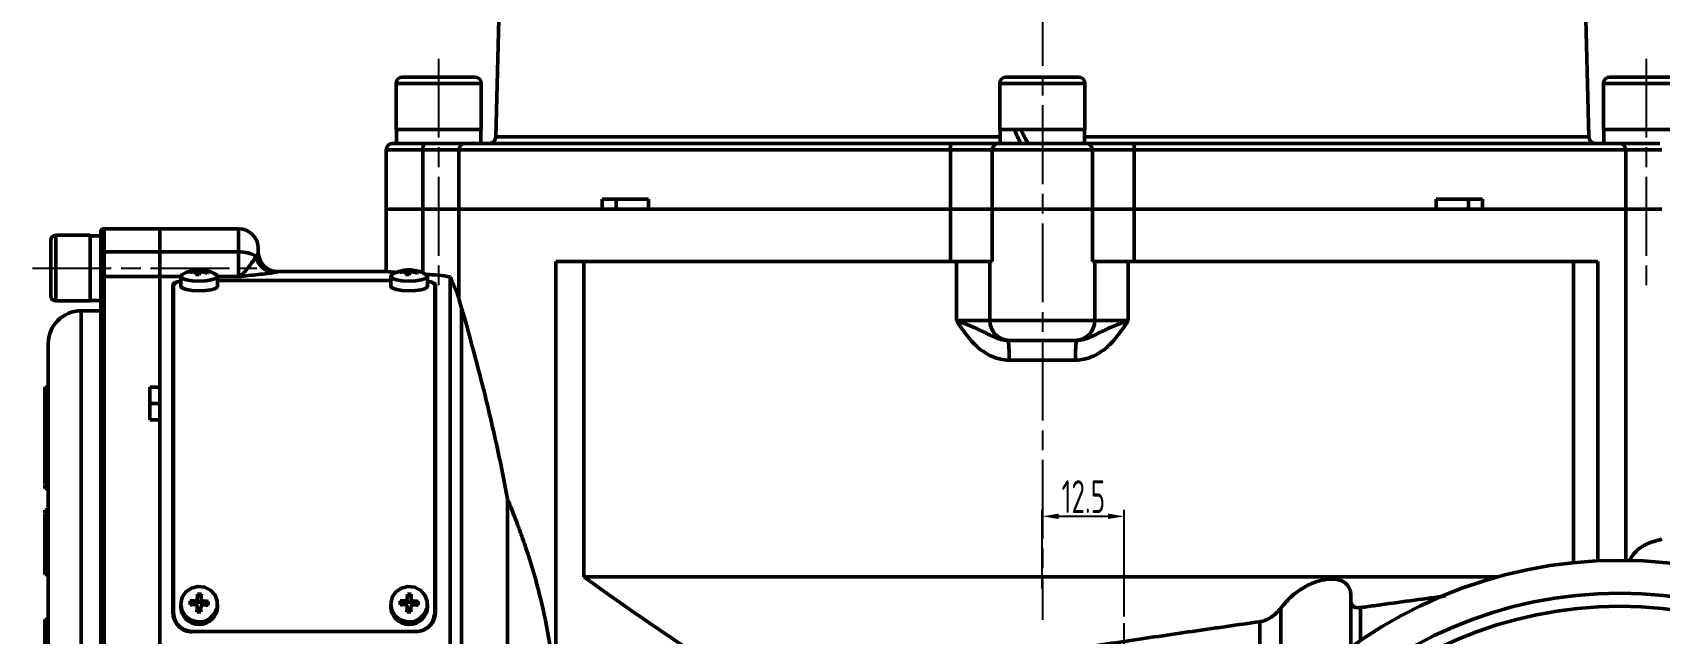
# Model space of a CAD drawing. Header units: millimetres. Extents: x 5395 to 6471, y 1829 to 2617.
# Drawn here: x 5546.9 to 5794.9, y 2385.7 to 2477.2 of the extents above; entities that cross this region are included whole.
import ezdxf

# ---------------------------------------------------------------- set-up
doc = ezdxf.new("R2010")
doc.units = ezdxf.units.MM
doc.linetypes.add('AM_ISO08W050', pattern=[18, 12, -1.5, 3, -1.5])
for name, color, linetype, lineweight in [('AM_5', 3, 'Continuous', 25), ('AM_7', 4, 'AM_ISO08W050', 25), ('AM_BOR', 7, 'Continuous', 50)]:
    doc.layers.add(name, color=color, linetype=linetype, lineweight=lineweight)
doc.styles.add('工程字', font='gbenor.shx', dxfattribs={"width": 0.707, "bigfont": 'hztxt.shx'})
doc.dimstyles.new('AM_GB$0', dxfattribs={"dimtxt": 3.5, "dimasz": 2.5, "dimexe": 1, "dimexo": 1, "dimgap": 0.5, "dimtad": 1, "dimdsep": 46, "dimtxsty": '工程字', "dimcen": 0, "dimclrd": 256, "dimclre": 256, "dimclrt": 2, "dimadec": 0, "dimazin": 2, "dimtp": 0.1, "dimtm": 0.1, "dimtfac": 0.71, "dimtmove": 0, "dimatfit": 3, "dimfxl": 0, "dimlwd": -1, "dimlwe": -1, "dimarcsym": 0})

# ---------------------------------------------------------------- blocks, each defined once
blk = doc.blocks.new('*D9')
at = {"layer": 'AM_5', "transparency": 16777216}
for p, q in [((5700.81, 2392.5), (5700.81, 2404.5)), ((5710.8, 2403.5), (5703.31, 2403.5)), ((5713.3, 2388.25), (5713.3, 2404.5))]:
    blk.add_line(p, q, dxfattribs=at)
for points in [[(5703.31, 2403.92), (5703.31, 2403.09), (5700.81, 2403.5)], [(5710.8, 2403.92), (5710.8, 2403.09), (5713.3, 2403.5)]]:
    blk.add_solid(points, dxfattribs=at)
at = {"layer": 'Defpoints', "color": 0}
for p in [(5700.81, 2403.5), (5700.81, 2391.5), (5713.3, 2387.25)]:
    blk.add_point(p, dxfattribs=at)
at = {"layer": 'AM_5', "color": 2, "transparency": 16777216, "insert": (5707.06, 2406.5), "char_height": 5, "attachment_point": 5, "style": '工程字'}
blk.add_mtext('12.5', dxfattribs=at)

msp = doc.modelspace()

# ---------------------------------------------------------------- linework, layer by layer
at = {"layer": 'AM_7'}
for p, q in [((5700.81238, 2556.09183), (5700.81238, 2387.73398)), ((5608.81237, 2473.19182), (5608.81237, 2438.16899)), ((5792.81238, 2473.19182), (5792.81238, 2438.40579)), ((5546.91838, 2441.29782), (5581.10637, 2441.29782)), ((5713.31259, 2251.50382), (5713.30202, 2387.24992))]:
    msp.add_line(p, q, dxfattribs=at)
at = {"layer": 'AM_BOR'}
for p, q in [((5619.72703, 2545.65637), (5617.51734, 2461.27165)), ((5784.10741, 2461.27165), (5781.89772, 2545.65637)), ((5603.31238, 2470.39782), (5608.81237, 2470.39782)), ((5608.81237, 2470.39782), (5614.31238, 2470.39782)), ((5695.31238, 2470.39782), (5706.31238, 2470.39782)), ((5787.31238, 2470.39782), (5798.31238, 2470.39782)), ((5602.31238, 2469.39783), (5602.31238, 2462.39782)), ((5608.81237, 2469.39783), (5602.31238, 2469.39783)), ((5615.31238, 2469.39783), (5608.81237, 2469.39783)), ((5615.31238, 2462.39782), (5615.31238, 2469.39783)), ((5694.31238, 2469.39783), (5694.31238, 2462.39782)), ((5707.31238, 2469.39783), (5694.31238, 2469.39783)), ((5707.31238, 2462.39782), (5707.31238, 2469.39783)), ((5786.31238, 2469.39783), (5786.31238, 2462.39782)), ((5799.31238, 2469.39783), (5786.31238, 2469.39783)), ((5608.81237, 2462.39782), (5602.31238, 2462.39782)), ((5602.37238, 2462.39782), (5602.37238, 2460.29782)), ((5615.31238, 2462.39782), (5608.81237, 2462.39782)), ((5615.25238, 2460.29782), (5615.25238, 2462.39782)), ((5707.31238, 2462.39782), (5694.31238, 2462.39782)), ((5694.37238, 2462.39782), (5694.37238, 2460.29782)), ((5707.25238, 2460.29782), (5707.25238, 2462.39782)), ((5799.31238, 2462.39782), (5786.31238, 2462.39782)), ((5786.37238, 2462.39782), (5786.37238, 2460.29782)), ((5601.81237, 2460.29782), (5606.71048, 2460.29782)), ((5606.71048, 2460.29782), (5612.89823, 2460.29782)), ((5612.89823, 2460.29782), (5686.9523, 2460.29782)), ((5617.51734, 2461.27165), (5694.37238, 2461.27165)), ((5686.9523, 2460.29782), (5694.1354, 2460.29782)), ((5694.1354, 2460.29782), (5707.48935, 2460.29782)), ((5707.25238, 2461.27165), (5784.10741, 2461.27165)), ((5707.48935, 2460.29782), (5714.67246, 2460.29782)), ((5714.67246, 2460.29782), (5788.72653, 2460.29782)), ((5788.72653, 2460.29782), (5794.91428, 2460.29782)), ((5600.81238, 2459.29782), (5600.81238, 2450.29782)), ((5606.4102, 2459.29782), (5600.81238, 2459.29782)), ((5611.91042, 2459.29782), (5606.4102, 2459.29782)), ((5606.4102, 2459.29782), (5606.4102, 2450.29782)), ((5686.79657, 2459.29782), (5611.91042, 2459.29782)), ((5611.91042, 2459.29782), (5611.91042, 2450.29782)), ((5693.18155, 2459.29782), (5686.79657, 2459.29782)), ((5686.79657, 2459.29782), (5686.79657, 2450.29782)), ((5708.44321, 2459.29782), (5693.18155, 2459.29782)), ((5693.18155, 2459.29782), (5693.18155, 2450.29782)), ((5708.44321, 2459.29782), (5708.44321, 2450.29782)), ((5714.82819, 2459.29782), (5708.44321, 2459.29782)), ((5714.82819, 2459.29782), (5714.82819, 2450.29782)), ((5789.71433, 2459.29782), (5714.82819, 2459.29782)), ((5789.71433, 2459.29782), (5789.71433, 2450.29782)), ((5795.21455, 2459.29782), (5789.71433, 2459.29782)), ((5600.81238, 2450.29782), (5600.81238, 2440.76868)), ((5606.4102, 2450.29782), (5600.81238, 2450.29782)), ((5606.4102, 2450.29782), (5611.91042, 2450.29782)), ((5606.4102, 2440.56478), (5606.4102, 2450.29782)), ((5611.91042, 2450.29782), (5633.73552, 2450.29782)), ((5611.91042, 2450.29782), (5611.91042, 2436.59176)), ((5611.91042, 2450.29782), (5686.79657, 2450.29782)), ((5633.73552, 2451.79783), (5633.73552, 2450.29782)), ((5640.80658, 2451.79783), (5633.73552, 2451.79783)), ((5635.86023, 2451.79783), (5635.86023, 2450.29782)), ((5640.80658, 2451.79783), (5640.80658, 2450.29782)), ((5640.80658, 2450.29782), (5686.79657, 2450.29782)), ((5693.18155, 2450.29782), (5686.79657, 2450.29782)), ((5686.79657, 2442.29782), (5686.79657, 2450.29782)), ((5708.44321, 2450.29782), (5693.18155, 2450.29782)), ((5693.18155, 2450.29782), (5693.18155, 2442.29782)), ((5714.82819, 2450.29782), (5708.44321, 2450.29782)), ((5708.44321, 2442.29782), (5708.44321, 2450.29782)), ((5714.82819, 2450.29782), (5760.81817, 2450.29782)), ((5714.82819, 2450.29782), (5714.82819, 2442.29782)), ((5714.82819, 2450.29782), (5789.71433, 2450.29782)), ((5760.81817, 2451.79783), (5760.81817, 2450.29782)), ((5767.88924, 2451.79783), (5760.81817, 2451.79783)), ((5765.76452, 2451.79783), (5765.76452, 2450.29782)), ((5767.88924, 2451.79783), (5767.88924, 2450.29782)), ((5767.88924, 2450.29782), (5789.71433, 2450.29782)), ((5795.21455, 2450.29782), (5789.71433, 2450.29782)), ((5789.71433, 2396.79201), (5789.71433, 2450.29782)), ((5566.31238, 2447.29783), (5557.81238, 2447.29783)), ((5557.81238, 2447.29783), (5557.81238, 2443.75956)), ((5578.31237, 2447.29783), (5566.31238, 2447.29783)), ((5566.31238, 2443.75956), (5566.31238, 2447.29783)), ((5578.31237, 2443.75956), (5578.31237, 2447.29783)), ((5549.71238, 2437.04783), (5549.71238, 2445.54782)), ((5555.71238, 2446.29783), (5550.46237, 2446.29783)), ((5550.46237, 2446.29783), (5550.46237, 2436.29782)), ((5555.71238, 2446.29783), (5555.71238, 2436.29782)), ((5557.31237, 2443.55442), (5557.31237, 2446.79782)), ((5557.31237, 2439.50777), (5557.31237, 2443.55442)), ((5557.81238, 2443.75956), (5557.81238, 2440.00197)), ((5557.81238, 2443.75956), (5566.31238, 2443.75956)), ((5566.31238, 2440.00197), (5566.31238, 2443.75956)), ((5566.31238, 2443.75956), (5578.31237, 2443.75956)), ((5578.31237, 2440.00197), (5578.31237, 2443.75956)), ((5581.31238, 2444.29782), (5581.31238, 2443.76204)), ((5626.65713, 2442.29782), (5626.65713, 2372.29783)), ((5626.65713, 2442.29782), (5686.79657, 2442.29782)), ((5630.94643, 2394.29782), (5630.94643, 2442.29782)), ((5693.18155, 2442.29782), (5686.79657, 2442.29782)), ((5687.73111, 2433.29783), (5687.73111, 2442.29782)), ((5692.81238, 2442.29782), (5692.81238, 2433.29783)), ((5714.82819, 2442.29782), (5708.44321, 2442.29782)), ((5708.81238, 2433.29783), (5708.81238, 2442.29782)), ((5713.89365, 2442.29782), (5713.89365, 2433.29783)), ((5714.82819, 2442.29782), (5785.48675, 2442.29782)), ((5781.7568, 2442.29782), (5781.7568, 2396.44133)), ((5785.48675, 2442.29782), (5785.48675, 2396.71878)), ((5557.81238, 2440.00197), (5557.81238, 2382.70931)), ((5557.81238, 2440.00197), (5566.31238, 2440.00197)), ((5566.31238, 2423.14625), (5566.31238, 2440.00197)), ((5566.31238, 2440.00197), (5566.31238, 2382.70931)), ((5569.51237, 2440.00197), (5566.31238, 2440.00197)), ((5569.51237, 2440.0321), (5569.51237, 2438.54048)), ((5571.08467, 2440.70116), (5571.02222, 2440.81144)), ((5571.78741, 2440.77015), (5571.78741, 2440.92399)), ((5571.89475, 2440.33198), (5571.89475, 2440.68401)), ((5571.90124, 2440.33177), (5571.90124, 2440.70578)), ((5572.14298, 2440.98292), (5572.14298, 2440.31888)), ((5572.22824, 2440.31222), (5572.30476, 2441.02399)), ((5572.72351, 2440.9415), (5572.72351, 2440.72156)), ((5572.96145, 2440.86079), (5572.96145, 2440.68819)), ((5575.11238, 2438.54048), (5575.11238, 2440.0321)), ((5578.31237, 2440.00197), (5575.11238, 2440.00197)), ((5601.07367, 2440.7678), (5584.30709, 2440.7678)), ((5584.30902, 2440.76716), (5584.30709, 2440.7678)), ((5601.05934, 2440.76868), (5584.30902, 2440.76868)), ((5601.51238, 2440.0321), (5601.51238, 2438.54048)), ((5603.08467, 2440.70116), (5603.02222, 2440.81144)), ((5603.78741, 2440.77015), (5603.78741, 2440.92399)), ((5603.89475, 2440.33198), (5603.89475, 2440.68401)), ((5603.90124, 2440.33177), (5603.90124, 2440.70578)), ((5603.94741, 2440.5089), (5604.399, 2440.47408)), ((5604.14298, 2440.98292), (5604.14298, 2440.31888)), ((5604.22824, 2440.31222), (5604.30477, 2441.02399)), ((5604.72352, 2440.9415), (5604.72352, 2440.72156)), ((5604.96146, 2440.86079), (5604.96146, 2440.68819)), ((5607.11237, 2438.54048), (5607.11237, 2440.0321)), ((5610.56237, 2374.32575), (5610.56237, 2439.96097)), ((5557.31237, 2382.63332), (5557.31237, 2439.50777)), ((5568.31238, 2388.88119), (5568.31238, 2438.76016)), ((5568.41238, 2388.76311), (5568.41238, 2438.7895)), ((5575.11238, 2439.42267), (5601.51238, 2439.42267)), ((5608.21238, 2438.7895), (5608.21238, 2388.76311)), ((5608.31238, 2388.88119), (5608.31238, 2438.76016)), ((5550.46237, 2436.29782), (5555.71238, 2436.29782)), ((5555.71238, 2436.35783), (5557.31237, 2436.35783)), ((5612.31237, 2372.29783), (5612.31237, 2435.20449)), ((5557.31237, 2434.79783), (5554.31238, 2434.79783)), ((5554.31238, 2434.79783), (5554.31238, 2377.29782)), ((5687.73111, 2433.29783), (5692.81238, 2433.29783)), ((5692.81238, 2433.29783), (5708.81238, 2433.29783)), ((5708.81238, 2433.29783), (5713.89365, 2433.29783)), ((5695.81643, 2430.29782), (5695.57786, 2430.29782)), ((5705.81238, 2430.29782), (5695.81238, 2430.29782)), ((5706.0469, 2430.29782), (5705.80832, 2430.29782)), ((5549.31237, 2314.79782), (5549.31237, 2429.79783)), ((5705.87144, 2427.29782), (5695.75332, 2427.29782)), ((5548.81238, 2423.1583), (5549.31237, 2423.1583)), ((5548.81238, 2423.1583), (5548.81238, 2422.97127)), ((5548.81238, 2422.93419), (5549.31237, 2422.93419)), ((5548.81238, 2422.93419), (5548.81238, 2422.79826)), ((5548.81238, 2422.79826), (5549.31237, 2422.79826)), ((5564.81238, 2423.14625), (5566.31238, 2423.14625)), ((5564.81238, 2423.14625), (5564.81238, 2418.1965)), ((5548.81238, 2421.48985), (5549.31237, 2421.48985)), ((5548.81238, 2421.48985), (5548.81238, 2420.99226)), ((5548.81238, 2420.99226), (5549.31237, 2420.99226)), ((5564.81238, 2420.66796), (5566.31238, 2420.66796)), ((5548.81238, 2419.05624), (5549.31237, 2419.05624)), ((5564.81238, 2418.1965), (5566.31238, 2418.1965)), ((5566.31238, 2382.70931), (5566.31238, 2418.1965)), ((5548.74988, 2415.0124), (5548.81238, 2415.0124)), ((5548.81238, 2417.01502), (5549.31237, 2417.01502)), ((5548.81238, 2416.98229), (5548.81238, 2416.85699)), ((5548.81238, 2416.83096), (5549.31237, 2416.83096)), ((5548.81238, 2416.00359), (5549.31237, 2416.00359)), ((5548.81238, 2416.00359), (5548.81238, 2414.12312)), ((5548.81238, 2414.12312), (5549.31237, 2414.12312)), ((5548.81238, 2413.40213), (5549.31237, 2413.40213)), ((5548.81238, 2413.40213), (5548.81238, 2412.87026)), ((5548.81238, 2412.87026), (5549.31237, 2412.87026)), ((5548.81238, 2412.87026), (5548.81238, 2411.78169)), ((5548.81238, 2411.78169), (5549.31237, 2411.78169)), ((5548.81238, 2411.78169), (5548.81238, 2411.45075)), ((5548.81238, 2411.45075), (5549.31237, 2411.45075)), ((5548.81238, 2410.72976), (5549.31237, 2410.72976)), ((5548.81238, 2410.72976), (5548.81238, 2410.19789)), ((5548.81238, 2410.19789), (5549.31237, 2410.19789)), ((5548.81238, 2410.19789), (5548.81238, 2409.89413)), ((5548.81238, 2409.89413), (5549.31237, 2409.89413)), ((5548.81238, 2408.38715), (5549.31237, 2408.38715)), ((5548.81238, 2407.73611), (5549.31237, 2407.73611)), ((5619.31238, 2321.29782), (5619.31238, 2406.1098)), ((5548.81238, 2404.42947), (5549.31237, 2404.42947)), ((5548.81238, 2404.42947), (5548.81238, 2404.10326)), ((5548.81238, 2404.10326), (5549.31237, 2404.10326)), ((5548.81238, 2404.10326), (5548.81238, 2404.00893)), ((5548.81238, 2403.94684), (5549.31237, 2403.94684)), ((5548.81238, 2403.12185), (5549.31237, 2403.12185)), ((5548.81238, 2402.876), (5548.81238, 2402.82308)), ((5548.81238, 2402.81099), (5549.31237, 2402.81099)), ((5548.81238, 2401.94463), (5549.31237, 2401.94463)), ((5548.81238, 2401.93254), (5548.81238, 2401.21493)), ((5548.81238, 2401.15391), (5549.31237, 2401.15391)), ((5548.81238, 2400.34191), (5549.31237, 2400.34191)), ((5548.81238, 2400.29852), (5548.81238, 2399.50983)), ((5548.81238, 2399.50983), (5549.31237, 2399.50983)), ((5548.81238, 2398.66119), (5549.31237, 2398.66119)), ((5548.81238, 2398.66119), (5548.81238, 2398.33497)), ((5548.81238, 2398.33497), (5549.31237, 2398.33497)), ((5548.81238, 2398.33025), (5549.31237, 2398.33025)), ((5548.81238, 2398.33025), (5548.81238, 2398.00403)), ((5548.81238, 2398.00403), (5549.31237, 2398.00403)), ((5548.81238, 2397.01002), (5549.31237, 2397.01002)), ((5548.81238, 2397.01002), (5548.81238, 2396.70035)), ((5548.81238, 2396.70035), (5549.31237, 2396.70035)), ((5548.81238, 2396.38004), (5549.31237, 2396.38004)), ((5548.81238, 2396.38004), (5548.81238, 2395.79971)), ((5548.81238, 2395.79971), (5549.31237, 2395.79971)), ((5548.81238, 2394.96762), (5549.31237, 2394.96762)), ((5548.81238, 2394.96762), (5548.81238, 2394.62249)), ((5548.81238, 2394.62249), (5549.31237, 2394.62249)), ((5770.27188, 2394.29782), (5630.94643, 2394.29782)), ((5571.72005, 2390.25673), (5570.93819, 2390.62051)), ((5571.72005, 2390.25673), (5571.72005, 2390.6421)), ((5571.78547, 2390.04973), (5571.79019, 2390.23218)), ((5572.01744, 2390.44124), (5572.63378, 2390.42635)), ((5572.02745, 2390.53951), (5572.04698, 2391.6405)), ((5572.02745, 2390.92488), (5572.02745, 2390.53951)), ((5572.62718, 2390.90334), (5572.62718, 2390.51447)), ((5572.84996, 2390.20658), (5572.8453, 2390.02636)), ((5572.91969, 2390.61313), (5572.91969, 2390.22775)), ((5572.91969, 2390.22775), (5573.70155, 2390.55377)), ((5603.72005, 2390.25673), (5602.93819, 2390.62051)), ((5603.72005, 2390.25673), (5603.72005, 2390.6421)), ((5603.78547, 2390.04973), (5603.79019, 2390.23218)), ((5604.01744, 2390.44124), (5604.63378, 2390.42635)), ((5604.02745, 2390.53951), (5604.04698, 2391.6405)), ((5604.02745, 2390.92488), (5604.02745, 2390.53951)), ((5604.62717, 2390.90334), (5604.62717, 2390.51447)), ((5604.84996, 2390.20658), (5604.8453, 2390.02636)), ((5604.91968, 2390.61313), (5604.91968, 2390.22775)), ((5604.91968, 2390.22775), (5605.70155, 2390.55377)), ((5747.82229, 2383.54122), (5747.82229, 2391.46454)), ((5548.81238, 2387.81244), (5549.31237, 2387.81244)), ((5568.41238, 2388.76311), (5568.41238, 2388.64292)), ((5569.51237, 2390.13077), (5569.51237, 2389.73805)), ((5571.99748, 2389.37941), (5571.97796, 2388.96821)), ((5571.99748, 2389.37941), (5571.99748, 2389.76479)), ((5571.99759, 2389.38335), (5571.99759, 2389.77222)), ((5572.58866, 2389.40195), (5571.99759, 2389.41623)), ((5575.11238, 2389.73805), (5575.11238, 2390.13077)), ((5601.51238, 2390.13077), (5601.51238, 2389.73805)), ((5603.99749, 2389.37941), (5603.97796, 2388.96821)), ((5603.99749, 2389.37941), (5603.99749, 2389.76479)), ((5603.99759, 2389.38335), (5603.99759, 2389.77222)), ((5604.58866, 2389.40195), (5603.99759, 2389.41623)), ((5607.11237, 2389.73805), (5607.11237, 2390.13077)), ((5608.21238, 2388.64292), (5607.93798, 2387.55407)), ((5608.21238, 2388.76311), (5608.21238, 2388.64292)), ((5737.14225, 2389.50992), (5737.14225, 2374.0228)), ((5749.31869, 2389.61169), (5749.31869, 2384.59271)), ((5548.81238, 2386.78905), (5549.31237, 2386.78905)), ((5548.81238, 2386.78905), (5548.81238, 2386.13408)), ((5548.81238, 2386.13408), (5549.31237, 2386.13408)), ((5548.81238, 2386.13408), (5548.81238, 2382.98203)), ((5571.31237, 2385.95452), (5571.31237, 2385.85484)), ((5605.31237, 2385.95452), (5571.31237, 2385.95452)), ((5605.31237, 2385.95452), (5605.31237, 2385.85484)), ((5733.97037, 2387.46047), (5733.97037, 2370.29902))]:
    msp.add_line(p, q, dxfattribs=at)
at = {"layer": 'AM_BOR', "flags": 128}
for points in [[(5606.71048, 2460.29782), (5606.65189, 2460.2786), (5606.59557, 2460.22171), (5606.54365, 2460.12929), (5606.49815, 2460.00493), (5606.46081, 2459.8534), (5606.43306, 2459.6805), (5606.41597, 2459.49291), (5606.4102, 2459.29782)], [(5557.81238, 2443.75956), (5557.71484, 2443.75561), (5557.62104, 2443.74395), (5557.53459, 2443.72499), (5557.45882, 2443.69948), (5557.39664, 2443.66838), (5557.35043, 2443.63292), (5557.32199, 2443.59444), (5557.31237, 2443.55442)], [(5574.89124, 2440.30978), (5575.02279, 2440.21098), (5575.09357, 2439.94962), (5574.78874, 2439.6994), (5574.14945, 2439.4941), (5573.26206, 2439.36147), (5572.24641, 2439.31942), (5571.23967, 2439.37361), (5570.3778, 2439.51674), (5569.77721, 2439.72947), (5569.519, 2439.98307), (5569.63806, 2440.24329), (5569.7335, 2440.30978)], [(5606.89124, 2440.30978), (5607.0228, 2440.21098), (5607.09357, 2439.94962), (5606.78874, 2439.6994), (5606.14945, 2439.4941), (5605.26206, 2439.36147), (5604.2464, 2439.31942), (5603.23967, 2439.37361), (5602.3778, 2439.51674), (5601.77721, 2439.72947), (5601.51901, 2439.98307), (5601.63807, 2440.24329), (5601.73351, 2440.30978)], [(5575.11238, 2438.54048), (5575.09357, 2438.45798), (5574.78874, 2438.20776), (5574.14945, 2438.00247), (5573.26206, 2437.86983), (5572.24641, 2437.82778), (5571.23967, 2437.88198), (5570.3778, 2438.0251), (5569.77721, 2438.23783), (5569.519, 2438.49144), (5569.51237, 2438.54048)], [(5607.11237, 2438.54048), (5607.09357, 2438.45798), (5606.78874, 2438.20776), (5606.14945, 2438.00247), (5605.26206, 2437.86983), (5604.2464, 2437.82778), (5603.23967, 2437.88198), (5602.3778, 2438.0251), (5601.77721, 2438.23783), (5601.51901, 2438.49144), (5601.51238, 2438.54048)], [(5569.51325, 2390.19838), (5569.72753, 2391.17165), (5570.2909, 2392.00435), (5571.12729, 2392.58401), (5572.12373, 2392.83235), (5573.14563, 2392.71582), (5574.05502, 2392.25017), (5574.72904, 2391.49828), (5575.07669, 2390.5617), (5575.051, 2389.56692), (5574.65543, 2388.6483), (5573.94344, 2387.92989), (5573.01115, 2387.50871), (5571.98449, 2387.44167), (5571.00212, 2387.7378), (5570.19669, 2388.35712), (5569.67701, 2389.21597), (5569.51325, 2390.19838)], [(5601.51325, 2390.19838), (5601.72753, 2391.17165), (5602.2909, 2392.00435), (5603.12728, 2392.58401), (5604.12372, 2392.83235), (5605.14564, 2392.71582), (5606.05502, 2392.25017), (5606.72905, 2391.49828), (5607.07669, 2390.5617), (5607.051, 2389.56692), (5606.65544, 2388.6483), (5605.94344, 2387.92989), (5605.01115, 2387.50871), (5603.98449, 2387.44167), (5603.00211, 2387.7378), (5602.1967, 2388.35712), (5601.67701, 2389.21597), (5601.51325, 2390.19838)], [(5572.02745, 2390.92488), (5572.02992, 2391.0173), (5572.0324, 2391.10894), (5572.03484, 2391.19977), (5572.0373, 2391.28976), (5572.03973, 2391.37886), (5572.04216, 2391.46704), (5572.04457, 2391.55427), (5572.04698, 2391.6405)], [(5572.64679, 2391.62602), (5572.64439, 2391.53978), (5572.64197, 2391.45255), (5572.63954, 2391.36437), (5572.63712, 2391.27527), (5572.63466, 2391.18529), (5572.6322, 2391.09446), (5572.62974, 2391.00281), (5572.62727, 2390.9104)], [(5604.02745, 2390.92488), (5604.02992, 2391.0173), (5604.03239, 2391.10894), (5604.03485, 2391.19977), (5604.0373, 2391.28976), (5604.03973, 2391.37886), (5604.04216, 2391.46704), (5604.04458, 2391.55427), (5604.04698, 2391.6405)], [(5604.64679, 2391.62602), (5604.64439, 2391.53978), (5604.64197, 2391.45255), (5604.63955, 2391.36437), (5604.63711, 2391.27527), (5604.63466, 2391.18529), (5604.6322, 2391.09446), (5604.62974, 2391.00281), (5604.62726, 2390.9104)], [(5571.97796, 2388.96821), (5571.98036, 2389.06804), (5571.98278, 2389.16788), (5571.9852, 2389.26768), (5571.98765, 2389.36741), (5571.99009, 2389.46702), (5571.99255, 2389.56648), (5571.99502, 2389.66575), (5571.99748, 2389.76479)], [(5572.5973, 2389.7503), (5572.59483, 2389.65126), (5572.59237, 2389.552), (5572.58991, 2389.45253), (5572.58746, 2389.35292), (5572.58502, 2389.25319), (5572.58259, 2389.15339), (5572.58018, 2389.05355), (5572.57778, 2388.95372)], [(5603.97796, 2388.96821), (5603.98037, 2389.06804), (5603.98278, 2389.16788), (5603.98521, 2389.26768), (5603.98765, 2389.36741), (5603.9901, 2389.46702), (5603.99255, 2389.56648), (5603.99501, 2389.66575), (5603.99749, 2389.76479)], [(5604.5973, 2389.7503), (5604.59483, 2389.65126), (5604.59236, 2389.552), (5604.58991, 2389.45253), (5604.58746, 2389.35292), (5604.58502, 2389.25319), (5604.58259, 2389.15339), (5604.58018, 2389.05355), (5604.57778, 2388.95372)]]:
    msp.add_lwpolyline(points, dxfattribs=at)
at = {"layer": 'AM_BOR'}
for radius in [70, 65, 63]:
    msp.add_circle((5788.81238, 2326.79782), radius, dxfattribs=at)
for centre, radius, start, end in [((5603.31238, 2469.39782), 1, 90, 180), ((5614.31238, 2469.39782), 1, 0, 90), ((5695.31238, 2469.39782), 1, 90, 180), ((5706.31238, 2469.39782), 1, 0, 90), ((5787.31238, 2469.39782), 1, 90, 180), ((5601.81238, 2459.29782), 1, 90, 180), ((5612.90436, 2459.30389), 0.99396, 90.3535229, 180.3495683), ((5616.51768, 2461.29782), 1, 270, 358.5), ((5688.51869, 2459.54176), 1.73931, 154.234341, 188.0623204), ((5694.15903, 2459.32036), 0.97775, 91.385047, 181.3210343), ((5707.46572, 2459.32036), 0.97775, 358.678911, 88.6150357), ((5713.10605, 2459.54176), 1.73933, 351.9377938, 25.7654536), ((5785.10707, 2461.29782), 1, 181.5, 270), ((5788.72039, 2459.30389), 0.99395, 359.6501885, 89.6462882), ((5557.81238, 2446.79782), 0.5, 90, 180), ((5578.31238, 2444.29782), 3, 0, 90), ((5550.46238, 2445.54782), 0.75, 90, 180), ((5578.58933, 2439.23234), 4.53568, 57.8043857, 93.5007969), ((5583.89805, 2443.54409), 2.93056, 189.298205, 266.1175427), ((5584.30973, 2443.76942), 3.00162, 181.8814165, 269.9497071), ((5584.31036, 2443.76401), 2.99799, 180.0377063, 270.0386148), ((5557.8095, 2439.50484), 0.49713, 89.6673748, 179.6628081), ((5572.31238, 2436.02615), 5, 90.4295599, 121.0491488), ((5571.37849, 2440.38933), 0.55237, 130.1650869, 150.4218371), ((5571.97706, 2435.98389), 4.8009, 93.7472347, 102.987557), ((5572.10117, 2436.13335), 4.8009, 93.7472347, 102.987557), ((5574.32194, 2439.34564), 2.77172, 151.1273857, 159.0774705), ((5571.67252, 2433.74549), 6.59023, 84.361813, 89.4744501), ((5572.27821, 2440.78937), 0.23612, 83.5451233, 124.9417216), ((5572.33981, 2436.20748), 4.81664, 83.4194984, 90.4169208), ((5574.90998, 2439.31356), 2.77285, 151.1290034, 159.0758528), ((5572.8652, 2440.75795), 0.23594, 83.5287622, 124.9580827), ((5571.96253, 2435.67816), 5.10864, 71.275092, 80.1400075), ((5572.31238, 2436.02615), 5, 58.9508512, 83.407835), ((5572.0868, 2435.82823), 5.10801, 71.2745453, 80.1405541), ((5576.42671, 2438.29743), 3.59163, 138.7437026, 141.8432214), ((5604.31238, 2436.02615), 5, 90.4295599, 121.0491488), ((5603.37844, 2440.38935), 0.55232, 130.1622614, 150.4212817), ((5603.97702, 2435.98409), 4.8007, 93.7469149, 102.9877161), ((5604.10113, 2436.13365), 4.8006, 93.7469462, 102.9878455), ((5606.32329, 2439.34496), 2.77323, 151.1285135, 159.0743275), ((5603.67253, 2433.74566), 6.59005, 84.3617517, 89.4745895), ((5604.27822, 2440.78938), 0.23611, 83.5443791, 124.9424658), ((5604.33982, 2436.20765), 4.81647, 83.4193823, 90.4169589), ((5606.90925, 2439.31385), 2.77207, 151.1268475, 159.0759934), ((5604.8652, 2440.7579), 0.23599, 83.5314669, 124.9541195), ((5603.96256, 2435.67821), 5.10858, 71.2751358, 80.1402306), ((5604.31238, 2436.02615), 5, 58.9508512, 83.407835), ((5604.08668, 2435.82773), 5.10853, 71.2749962, 80.1401033), ((5608.40801, 2438.31297), 3.56732, 138.7331382, 141.8537858), ((5550.46238, 2437.04782), 0.75, 180, 270), ((5554.31238, 2429.79782), 5, 90, 180), ((5695.81238, 2433.29782), 3, 180, 270), ((5705.81238, 2433.29782), 3, 270, 0), ((5682.79844, 2428.04527), 12.97642, 356.6978937, 9.9965186), ((5718.82654, 2428.04526), 12.97665, 170.0036098, 183.3019957), ((5579.87632, 2390.09953), 8.9533, 176.6641422, 180.3780029), ((5571.83743, 2372.22495), 18.41752, 90.3651453, 92.798586), ((5571.73294, 2390.52245), 0.29585, 281.1572013, 344.0688758), ((5572.18073, 2384.75245), 6.88935, 86.1210359, 91.1123599), ((5572.92083, 2390.49251), 0.29458, 192.9783468, 256.0796865), ((5571.90643, 2372.08769), 18.55313, 84.4476167, 86.869298), ((5564.52447, 2390.50072), 9.17723, 356.7079962, 0.3312071), ((5611.8976, 2390.09886), 8.97459, 176.6678125, 180.3728616), ((5603.83743, 2372.22465), 18.41783, 90.3651654, 92.7985658), ((5603.73293, 2390.52247), 0.29588, 281.1591085, 344.0650966), ((5604.18072, 2384.75212), 6.88968, 86.1211398, 91.1122904), ((5604.92083, 2390.49251), 0.29458, 192.977665, 256.0783939), ((5603.90649, 2372.08853), 18.55228, 84.4475615, 86.8693532), ((5596.52037, 2390.5007), 9.18133, 356.7095413, 0.3311329), ((5572.31237, 2389.80674), 2.80085, 181.405282, 358.594718), ((5571.82274, 2371.64071), 18.42173, 90.3659682, 92.7988542), ((5572.7229, 2407.39083), 18.43767, 267.684443, 269.5490214), ((5571.89069, 2371.50016), 18.56064, 84.4475629, 86.868266), ((5604.31238, 2389.80674), 2.80084, 181.4051626, 358.5948374), ((5603.82278, 2371.6391), 18.42333, 90.3660475, 92.7987447), ((5604.72292, 2407.39158), 18.43843, 267.6844811, 269.5489833), ((5603.89063, 2371.49932), 18.56148, 84.447618, 86.868211)]:
    msp.add_arc(centre, radius, start, end, dxfattribs=at)
for centre, major_axis, ratio, start_param, end_param in [((5700.81238, 2460.29782), (-5.90181, 11.06945), 0.232826701, 1.257897128, 1.447293802), ((5700.81238, 2462.39782), (-5.90181, 11.06945), 0.232826701, 1.447293802, 1.636690476), ((5700.81238, 2460.29782), (-3.9773, 7.45984), 0.232826701, 1.378905951, 1.447293802), ((5557.31238, 2441.29782), (8.55633, 0), 0.577350269, 1.570796327, 1.758899677), ((5555.71238, 2441.29782), (8.55633, 0), 0.577350269, 1.477161544, 1.570796327), ((5571.72755, 2390.54675), (-0.23866, 0.28299), 0.642304976, 2.196713828, 2.432041365), ((5571.72755, 2390.54675), (0.00473, 0.42237), 0.710194117, 4.467870462, 4.703197999), ((5572.92717, 2390.51777), (0.00473, 0.42237), 0.710194117, 1.561605346, 1.796932883), ((5572.92717, 2390.51777), (0.24331, 0.27504), 0.638064423, 3.827228656, 4.062556193), ((5603.72755, 2390.54675), (-0.23866, 0.28299), 0.642304976, 2.196713828, 2.432041365), ((5603.72755, 2390.54675), (0.00473, 0.42237), 0.710194117, 4.467870462, 4.703197999), ((5604.92717, 2390.51777), (0.00473, 0.42237), 0.710194117, 1.561605346, 1.796932883), ((5604.92717, 2390.51777), (0.24331, 0.27504), 0.638064423, 3.827228656, 4.062556193)]:
    msp.add_ellipse(centre, major_axis=major_axis, ratio=ratio, start_param=start_param, end_param=end_param, dxfattribs=at)
for points, knots in [([(5581.006, 2443.07059), (5580.82071, 2442.78214), (5580.58753, 2442.45747), (5580.11873, 2441.81125), (5579.88041, 2441.48964), (5579.41826, 2440.91265), (5579.19373, 2440.65739), (5578.75052, 2440.24793), (5578.53061, 2440.09384), (5578.31238, 2440.00197)], [0, 0, 0, 0, 0.25, 0.25, 0.5, 0.5, 0.75, 0.75, 1, 1, 1, 1]), ([(5581.006, 2443.07059), (5581.12644, 2443.15494), (5581.20004, 2443.24915), (5581.28888, 2443.45536), (5581.30421, 2443.56695), (5581.30973, 2443.67087)], [0, 0, 0, 0, 0.5, 0.5, 1, 1, 1, 1]), ([(5571.89475, 2440.68401), (5571.89849, 2440.69604), (5571.90597, 2440.7201), (5571.87456, 2440.7496), (5571.8151, 2440.76953), (5571.74018, 2440.77766), (5571.68585, 2440.77545), (5571.66329, 2440.77453)], [0, 0, 0, 0, 0.213489551, 0.427055407, 0.638939127, 0.850096765, 1, 1, 1, 1]), ([(5571.78741, 2440.92399), (5571.82079, 2440.92657), (5571.88757, 2440.93173), (5571.98577, 2440.94423), (5572.06748, 2440.95851), (5572.12108, 2440.97203), (5572.13655, 2440.97973), (5572.14298, 2440.98292)], [0, 0, 0, 0, 0.213513123, 0.427085651, 0.638963404, 0.850109004, 1, 1, 1, 1]), ([(5572.83734, 2440.71134), (5572.80396, 2440.71582), (5572.73719, 2440.72479), (5572.639, 2440.72129), (5572.55727, 2440.70529), (5572.50367, 2440.68067), (5572.48819, 2440.66069), (5572.48177, 2440.6524)], [0, 0, 0, 0, 0.2134814734, 0.4270527154, 0.638954101, 0.8501049218, 1, 1, 1, 1]), ([(5572.73001, 2440.95132), (5572.72627, 2440.94635), (5572.7188, 2440.93642), (5572.7502, 2440.91591), (5572.80966, 2440.89424), (5572.88458, 2440.87507), (5572.9389, 2440.86498), (5572.96145, 2440.86079)], [0, 0, 0, 0, 0.213498396, 0.427074323, 0.638961618, 0.850120856, 1, 1, 1, 1]), ([(5581.31238, 2440.31841), (5580.84627, 2440.26732), (5580.35478, 2440.21599), (5579.34631, 2440.11138), (5578.83071, 2440.05825), (5578.31238, 2440.00197)], [0, 0, 0, 0, 0.5, 0.5, 1, 1, 1, 1]), ([(5583.69962, 2440.62026), (5583.42418, 2440.57626), (5583.06822, 2440.52686), (5582.25843, 2440.42494), (5581.80208, 2440.37209), (5581.31238, 2440.31841)], [0, 0, 0, 0, 0.5, 0.5, 1, 1, 1, 1]), ([(5584.30709, 2440.7678), (5584.3002, 2440.7604), (5584.28574, 2440.75166), (5584.23507, 2440.73154), (5584.19872, 2440.72013), (5584.0524, 2440.68261), (5583.9053, 2440.65312), (5583.69962, 2440.62026)], [0, 0, 0, 0, 0.25, 0.25, 0.5, 0.5, 1, 1, 1, 1]), ([(5601.07367, 2440.7678), (5601.13144, 2440.76123), (5601.40539, 2440.73008), (5601.96758, 2440.67454), (5602.41122, 2440.63071)], [0, 0, 0, 0, 0.210863738, 1, 1, 1, 1]), ([(5603.89475, 2440.68401), (5603.89849, 2440.69604), (5603.90597, 2440.7201), (5603.87456, 2440.7496), (5603.81509, 2440.76953), (5603.74018, 2440.77766), (5603.68585, 2440.77545), (5603.6633, 2440.77453)], [0, 0, 0, 0, 0.213493932, 0.427064172, 0.638961562, 0.850123535, 1, 1, 1, 1]), ([(5603.78741, 2440.92399), (5603.82079, 2440.92657), (5603.88757, 2440.93173), (5603.98576, 2440.94423), (5604.06749, 2440.95851), (5604.12109, 2440.97203), (5604.13656, 2440.97973), (5604.14298, 2440.98292)], [0, 0, 0, 0, 0.213498004, 0.427071161, 0.638962341, 0.850108563, 1, 1, 1, 1]), ([(5604.83734, 2440.71134), (5604.80396, 2440.71582), (5604.73718, 2440.72479), (5604.63899, 2440.72129), (5604.55727, 2440.70529), (5604.50366, 2440.68067), (5604.4882, 2440.66069), (5604.48178, 2440.6524)], [0, 0, 0, 0, 0.213498971, 0.427056823, 0.638947142, 0.85010873, 1, 1, 1, 1]), ([(5604.73, 2440.95132), (5604.72627, 2440.94635), (5604.7188, 2440.93642), (5604.7502, 2440.91591), (5604.80966, 2440.89424), (5604.88458, 2440.87507), (5604.9389, 2440.86498), (5604.96146, 2440.86079)], [0, 0, 0, 0, 0.213494703, 0.42706758, 0.63895185, 0.850108073, 1, 1, 1, 1]), ([(5610.56237, 2439.96097), (5609.98895, 2440.06395), (5608.99175, 2440.24302), (5607.54223, 2440.31122), (5606.92622, 2440.34021)], [0, 0, 0, 0, 0.575028913, 1, 1, 1, 1]), ([(5611.91042, 2436.59176), (5611.85245, 2436.79059), (5611.77388, 2437.02084), (5611.58891, 2437.5236), (5611.48231, 2437.79644), (5611.24763, 2438.37491), (5611.11943, 2438.68069), (5610.85052, 2439.30777), (5610.7092, 2439.63059), (5610.56238, 2439.96097)], [0, 0, 0, 0, 0.25, 0.25, 0.5, 0.5, 0.75, 0.75, 1, 1, 1, 1]), ([(5568.43532, 2438.35583), (5568.41784, 2438.34684), (5568.31128, 2438.29197), (5568.31188, 2438.22642), (5568.31238, 2438.17163)], [0, 0, 0, 0, 0.164009095, 1, 1, 1, 1]), ([(5568.31238, 2438.76016), (5568.34689, 2438.83996), (5568.41592, 2438.99956), (5568.86556, 2439.18413), (5569.32125, 2439.25938), (5569.51237, 2439.29094)], [0, 0, 0, 0, 0.367322359, 0.73465558, 1, 1, 1, 1]), ([(5568.41238, 2438.7895), (5568.48345, 2438.88339), (5568.61449, 2439.05651), (5569.0516, 2439.22658), (5569.42937, 2439.27388), (5569.51237, 2439.28427)], [0, 0, 0, 0, 0.480423818, 0.885845607, 1, 1, 1, 1]), ([(5607.11237, 2439.29695), (5607.13725, 2439.2942), (5607.45809, 2439.25873), (5607.88923, 2439.13157), (5608.26298, 2438.94732), (5608.29833, 2438.81339), (5608.31238, 2438.76016)], [0, 0, 0, 0, 0.0306436377, 0.3952031615, 0.759639384, 1, 1, 1, 1]), ([(5607.11237, 2439.28343), (5607.19557, 2439.27317), (5607.59846, 2439.22348), (5608.06452, 2439.05442), (5608.16264, 2438.87863), (5608.21238, 2438.7895)], [0, 0, 0, 0, 0.113708137, 0.550676997, 1, 1, 1, 1]), ([(5608.31238, 2438.17163), (5608.30527, 2438.25543), (5608.29759, 2438.34602), (5608.11746, 2438.41596), (5608.10395, 2438.42121)], [0, 0, 0, 0, 0.924991312, 1, 1, 1, 1]), ([(5612.31238, 2435.2045), (5612.55245, 2434.37063), (5612.81135, 2433.46168), (5613.35757, 2431.51386), (5613.64511, 2430.47417), (5614.53796, 2427.18387), (5615.1559, 2424.82699), (5616.39071, 2419.86289), (5617.00804, 2417.2545), (5617.90552, 2413.17403), (5618.2001, 2411.78463), (5618.7704, 2408.97468), (5619.04678, 2407.55124), (5619.31238, 2406.1098)], [0, 0, 0, 0, 0.125, 0.125, 0.25, 0.25, 0.5, 0.5, 0.75, 0.75, 0.875, 0.875, 1, 1, 1, 1]), ([(5695.57786, 2430.29782), (5695.20503, 2430.29782), (5694.84927, 2430.35314), (5694.16525, 2430.52979), (5693.84085, 2430.65037), (5693.21995, 2430.9152), (5692.92111, 2431.06011), (5692.32783, 2431.35327), (5692.03316, 2431.50173), (5691.4331, 2431.79397), (5691.12775, 2431.93791), (5690.49764, 2432.22043), (5690.17193, 2432.35952), (5689.50179, 2432.63291), (5689.15713, 2432.76739), (5688.629, 2432.96731), (5688.45143, 2433.03355), (5688.09334, 2433.16577), (5687.91074, 2433.23251), (5687.73111, 2433.29782)], [0, 0, 0, 0, 0.125, 0.125, 0.25, 0.25, 0.375, 0.375, 0.5, 0.5, 0.625, 0.625, 0.75, 0.75, 0.875, 0.875, 0.9375, 0.9375, 1, 1, 1, 1]), ([(5695.75332, 2427.29782), (5695.31106, 2427.29782), (5694.87746, 2427.3455), (5694.23864, 2427.48086), (5694.02764, 2427.53671), (5693.60946, 2427.66937), (5693.40209, 2427.7464), (5692.79749, 2428.00296), (5692.41339, 2428.20904), (5691.67795, 2428.68182), (5691.32624, 2428.94963), (5690.34107, 2429.8067), (5689.76558, 2430.45655), (5688.96718, 2431.49389), (5688.71206, 2431.84989), (5688.3394, 2432.38967), (5688.21674, 2432.57069), (5687.97307, 2432.93376), (5687.85139, 2433.11681), (5687.73111, 2433.29782)], [0, 0, 0, 0, 0.125, 0.125, 0.1875, 0.1875, 0.25, 0.25, 0.375, 0.375, 0.5, 0.5, 0.75, 0.75, 0.875, 0.875, 0.9375, 0.9375, 1, 1, 1, 1]), ([(5705.87144, 2427.29782), (5706.31369, 2427.29782), (5706.7473, 2427.3455), (5707.38612, 2427.48086), (5707.59711, 2427.53671), (5708.0153, 2427.66937), (5708.22267, 2427.7464), (5708.82727, 2428.00296), (5709.21136, 2428.20904), (5709.9468, 2428.68182), (5710.29851, 2428.94963), (5711.28369, 2429.8067), (5711.85917, 2430.45655), (5712.65758, 2431.49389), (5712.91269, 2431.84989), (5713.28535, 2432.38967), (5713.40801, 2432.57069), (5713.65169, 2432.93376), (5713.77336, 2433.11681), (5713.89365, 2433.29782)], [0, 0, 0, 0, 0.125, 0.125, 0.1875, 0.1875, 0.25, 0.25, 0.375, 0.375, 0.5, 0.5, 0.75, 0.75, 0.875, 0.875, 0.9375, 0.9375, 1, 1, 1, 1]), ([(5706.0469, 2430.29782), (5706.41973, 2430.29782), (5706.77548, 2430.35314), (5707.4595, 2430.52979), (5707.7839, 2430.65037), (5708.4048, 2430.9152), (5708.70364, 2431.06011), (5709.29693, 2431.35327), (5709.59159, 2431.50173), (5710.19166, 2431.79397), (5710.497, 2431.93791), (5711.12711, 2432.22043), (5711.45283, 2432.35952), (5712.12296, 2432.63291), (5712.46763, 2432.76739), (5712.99575, 2432.96731), (5713.17332, 2433.03355), (5713.53141, 2433.16577), (5713.71402, 2433.23251), (5713.89365, 2433.29782)], [0, 0, 0, 0, 0.125, 0.125, 0.25, 0.25, 0.375, 0.375, 0.5, 0.5, 0.625, 0.625, 0.75, 0.75, 0.875, 0.875, 0.9375, 0.9375, 1, 1, 1, 1]), ([(5548.81238, 2422.79826), (5548.81238, 2422.55519), (5548.81238, 2422.12111), (5548.81238, 2421.68275), (5548.81238, 2421.48985)], [0, 0, 0, 0, 0.55997119, 1, 1, 1, 1]), ([(5548.81238, 2420.99226), (5548.81238, 2420.63211), (5548.81238, 2419.98897), (5548.81238, 2419.34125), (5548.81238, 2419.05624)], [0, 0, 0, 0, 0.559974832, 1, 1, 1, 1]), ([(5548.81238, 2419.05624), (5548.81238, 2418.67621), (5548.81238, 2417.99759), (5548.81238, 2417.31524), (5548.81238, 2417.01502)], [0, 0, 0, 0, 0.560011603, 1, 1, 1, 1]), ([(5548.81238, 2416.83096), (5548.81238, 2416.67302), (5548.81238, 2416.391), (5548.81238, 2416.12196), (5548.81238, 2416.00359)], [0, 0, 0, 0, 0.560001429, 1, 1, 1, 1]), ([(5548.81238, 2414.12312), (5548.81238, 2413.9855), (5548.81238, 2413.73975), (5548.81238, 2413.5053), (5548.81238, 2413.40213)], [0, 0, 0, 0, 0.559996475, 1, 1, 1, 1]), ([(5548.81238, 2411.45075), (5548.81238, 2411.31274), (5548.81238, 2411.06629), (5548.81238, 2410.83259), (5548.81238, 2410.72976)], [0, 0, 0, 0, 0.55999728, 1, 1, 1, 1]), ([(5548.81238, 2409.89413), (5548.81238, 2409.61489), (5548.81238, 2409.11625), (5548.81238, 2408.60993), (5548.81238, 2408.38715)], [0, 0, 0, 0, 0.559999301, 1, 1, 1, 1]), ([(5548.81238, 2408.31887), (5548.81238, 2408.27185), (5548.81238, 2408.0775), (5548.81238, 2407.88331), (5548.81238, 2407.73611)], [0, 0, 0, 0, 0.241971841, 1, 1, 1, 1]), ([(5619.31238, 2406.1098), (5619.7793, 2404.98434), (5620.24655, 2403.81183), (5620.93992, 2401.97829), (5621.16901, 2401.35658), (5621.61925, 2400.09884), (5621.84079, 2399.46179), (5622.92727, 2396.23518), (5623.72928, 2393.52292), (5624.76027, 2389.23441), (5625.07512, 2387.76796), (5625.49347, 2385.50716), (5625.62305, 2384.74774), (5625.86025, 2383.2243), (5625.96806, 2382.45916), (5626.25781, 2380.15338), (5626.40601, 2378.60238), (5626.55576, 2376.25448), (5626.59359, 2375.46828), (5626.64428, 2373.88858), (5626.65713, 2373.09284), (5626.65713, 2372.29782)], [0, 0, 0, 0, 0.125, 0.125, 0.1875, 0.1875, 0.25, 0.25, 0.5, 0.5, 0.625, 0.625, 0.6875, 0.6875, 0.75, 0.75, 0.875, 0.875, 0.9375, 0.9375, 1, 1, 1, 1]), ([(5548.81238, 2403.94684), (5548.81238, 2403.74405), (5548.81238, 2403.48482), (5548.81238, 2403.23229), (5548.81238, 2403.17732)], [0, 0, 0, 0, 0.78229589, 1, 1, 1, 1]), ([(5548.81238, 2403.12185), (5548.81238, 2403.0604), (5548.81238, 2402.95069), (5548.81238, 2402.85368), (5548.81238, 2402.81099)], [0, 0, 0, 0, 0.560011095, 1, 1, 1, 1]), ([(5548.81238, 2402.81099), (5548.81238, 2402.64873), (5548.81238, 2402.35896), (5548.81238, 2402.07123), (5548.81238, 2401.94463)], [0, 0, 0, 0, 0.560003854, 1, 1, 1, 1]), ([(5548.81238, 2401.15391), (5548.81238, 2400.99868), (5548.81238, 2400.72133), (5548.81238, 2400.45791), (5548.81238, 2400.34191)], [0, 0, 0, 0, 0.5596785259, 1, 1, 1, 1]), ([(5548.81238, 2399.50983), (5548.81238, 2399.349), (5548.81238, 2399.0618), (5548.81238, 2398.7836), (5548.81238, 2398.66119)], [0, 0, 0, 0, 0.559984184, 1, 1, 1, 1]), ([(5548.81238, 2397.97589), (5548.81238, 2397.81507), (5548.81238, 2397.48976), (5548.81238, 2397.17113), (5548.81238, 2397.01002)], [0, 0, 0, 0, 0.4943265963, 1, 1, 1, 1]), ([(5795.21455, 2400.0237), (5794.43671, 2399.81059), (5792.88411, 2399.38522), (5791.1407, 2398.19043), (5790.50845, 2397.14945), (5790.18137, 2396.61092)], [0, 0, 0, 0, 0.326409438, 0.65152947, 1, 1, 1, 1]), ([(5548.81238, 2396.67474), (5548.81238, 2396.65971), (5548.81238, 2396.56508), (5548.81238, 2396.46458), (5548.81238, 2396.38004)], [0, 0, 0, 0, 0.15886817, 1, 1, 1, 1]), ([(5548.81238, 2395.79971), (5548.81238, 2395.6381), (5548.81238, 2395.34954), (5548.81238, 2395.08431), (5548.81238, 2394.96762)], [0, 0, 0, 0, 0.560030715, 1, 1, 1, 1]), ([(5548.81238, 2395.06257), (5548.81238, 2395.04309), (5548.81238, 2395.00835), (5548.81238, 2394.90642), (5548.81238, 2394.86165)], [0, 0, 0, 0, 0.56073081, 1, 1, 1, 1]), ([(5659.00538, 2375.84083), (5656.56268, 2377.23139), (5654.15647, 2378.67348), (5649.39853, 2381.63463), (5647.04689, 2383.15379), (5640.05452, 2387.79963), (5635.47528, 2391.01314), (5630.94643, 2394.29782)], [0, 0, 0, 0, 0.25, 0.25, 0.5, 0.5, 1, 1, 1, 1]), ([(5737.14225, 2389.50992), (5737.68909, 2390.17199), (5738.67616, 2391.36707), (5740.67903, 2392.74908), (5742.53902, 2393.58603), (5744.21462, 2393.97655), (5745.62879, 2393.96744), (5746.73467, 2393.60054), (5747.55949, 2392.84688), (5747.84701, 2392.0657), (5747.81376, 2391.51985), (5747.81039, 2391.46454)], [0, 0, 0, 0, 0.182560404, 0.329529178, 0.446025751, 0.54506751, 0.644380574, 0.737855522, 0.837665429, 0.983551084, 1, 1, 1, 1]), ([(5571.72005, 2390.6421), (5571.75356, 2390.64537), (5571.82057, 2390.6519), (5571.9114, 2390.70025), (5571.98091, 2390.77098), (5572.01995, 2390.85021), (5572.02525, 2390.90297), (5572.02745, 2390.92488)], [0, 0, 0, 0, 0.2134919124, 0.427072815, 0.6389665129, 0.8501145404, 1, 1, 1, 1]), ([(5572.62727, 2390.9104), (5572.62968, 2390.87893), (5572.63451, 2390.81598), (5572.68328, 2390.72933), (5572.75667, 2390.66189), (5572.8401, 2390.62267), (5572.89634, 2390.61593), (5572.91969, 2390.61313)], [0, 0, 0, 0, 0.213488066, 0.427055346, 0.638959897, 0.850114906, 1, 1, 1, 1]), ([(5603.72005, 2390.6421), (5603.75356, 2390.64537), (5603.82057, 2390.6519), (5603.9114, 2390.70026), (5603.98091, 2390.77098), (5604.01995, 2390.85021), (5604.02525, 2390.90297), (5604.02745, 2390.92488)], [0, 0, 0, 0, 0.213506706, 0.427072752, 0.638965648, 0.850112877, 1, 1, 1, 1]), ([(5604.62726, 2390.9104), (5604.62968, 2390.87893), (5604.63451, 2390.81598), (5604.68329, 2390.72933), (5604.75666, 2390.66188), (5604.8401, 2390.62267), (5604.89634, 2390.61593), (5604.91968, 2390.61313)], [0, 0, 0, 0, 0.21348835, 0.427063187, 0.638945019, 0.850114707, 1, 1, 1, 1]), ([(5747.81963, 2390.74709), (5747.82247, 2390.52019), (5747.82759, 2390.11226), (5748.24403, 2389.72095), (5748.76385, 2389.56368), (5749.17068, 2389.59888), (5749.31869, 2389.61169)], [0, 0, 0, 0, 0.3267040538, 0.5873816282, 0.8498876324, 1, 1, 1, 1]), ([(5749.31869, 2389.61169), (5750.10337, 2389.7199), (5752.69872, 2390.07783), (5756.89861, 2390.65172), (5760.42393, 2391.13057), (5762.09649, 2391.35524), (5762.25129, 2391.37603)], [0, 0, 0, 0, 0.170929266, 0.565352239, 0.959772957, 1, 1, 1, 1]), ([(5548.81238, 2387.81244), (5548.81238, 2387.61397), (5548.81238, 2387.27316), (5548.81238, 2386.93167), (5548.81238, 2386.78905)], [0, 0, 0, 0, 0.582357869, 1, 1, 1, 1]), ([(5571.31238, 2385.95453), (5571.11426, 2385.95453), (5570.91945, 2385.97357), (5570.53617, 2386.04817), (5570.34573, 2386.10463), (5569.98253, 2386.25198), (5569.81027, 2386.34213), (5569.48424, 2386.55499), (5569.32987, 2386.67883), (5569.05315, 2386.94918), (5568.92897, 2387.0966), (5568.70965, 2387.41641), (5568.61642, 2387.58661), (5568.39187, 2388.11383), (5568.31238, 2388.49675), (5568.31238, 2388.8812)], [0, 0, 0, 0, 0.125, 0.125, 0.25, 0.25, 0.375, 0.375, 0.5, 0.5, 0.625, 0.625, 0.75, 0.75, 1, 1, 1, 1]), ([(5571.31237, 2385.95452), (5570.90755, 2386.01801), (5570.16274, 2386.1348), (5569.1991, 2386.74281), (5568.54986, 2387.65465), (5568.45863, 2388.39021), (5568.41238, 2388.76311)], [0, 0, 0, 0, 0.270651946, 0.497953298, 0.745477426, 1, 1, 1, 1]), ([(5571.99748, 2389.76479), (5571.99508, 2389.79812), (5571.99026, 2389.86479), (5571.94146, 2389.9538), (5571.8681, 2390.02079), (5571.78466, 2390.05709), (5571.72842, 2390.0606), (5571.70508, 2390.06206)], [0, 0, 0, 0, 0.213500812, 0.427074645, 0.638956325, 0.850114316, 1, 1, 1, 1]), ([(5572.9047, 2390.03308), (5572.87119, 2390.03168), (5572.80418, 2390.02887), (5572.71336, 2389.98287), (5572.64385, 2389.9117), (5572.60482, 2389.82955), (5572.5995, 2389.77355), (5572.5973, 2389.7503)], [0, 0, 0, 0, 0.2134942227, 0.4270547965, 0.6389546252, 0.8501118306, 1, 1, 1, 1]), ([(5603.99749, 2389.76479), (5603.99508, 2389.79812), (5603.99026, 2389.86479), (5603.94146, 2389.9538), (5603.86809, 2390.02079), (5603.78466, 2390.05709), (5603.72842, 2390.0606), (5603.70508, 2390.06206)], [0, 0, 0, 0, 0.21350257, 0.427075925, 0.638957132, 0.850114651, 1, 1, 1, 1]), ([(5604.9047, 2390.03308), (5604.8712, 2390.03168), (5604.80418, 2390.02887), (5604.71335, 2389.98288), (5604.64385, 2389.91169), (5604.6048, 2389.82955), (5604.5995, 2389.77355), (5604.5973, 2389.7503)], [0, 0, 0, 0, 0.213505379, 0.427075555, 0.638960084, 0.850119413, 1, 1, 1, 1]), ([(5608.21238, 2388.76311), (5608.14594, 2388.36879), (5608.02345, 2387.64172), (5607.38816, 2386.70679), (5606.44808, 2386.08562), (5605.695, 2385.99869), (5605.31237, 2385.95452)], [0, 0, 0, 0, 0.271302832, 0.500249388, 0.746081333, 1, 1, 1, 1]), ([(5608.31238, 2388.8812), (5608.31238, 2388.68897), (5608.29298, 2388.49975), (5608.21694, 2388.12708), (5608.15938, 2387.9417), (5608.00904, 2387.58783), (5607.91703, 2387.41982), (5607.69961, 2387.10159), (5607.57303, 2386.95076), (5607.29651, 2386.68022), (5607.14561, 2386.55872), (5606.81796, 2386.34401), (5606.64347, 2386.25267), (5606.10235, 2386.03259), (5605.70862, 2385.95453), (5605.31238, 2385.95453)], [0, 0, 0, 0, 0.125, 0.125, 0.25, 0.25, 0.375, 0.375, 0.5, 0.5, 0.625, 0.625, 0.75, 0.75, 1, 1, 1, 1]), ([(5733.97037, 2387.46047), (5734.13645, 2387.4841), (5734.30122, 2387.52058), (5734.62854, 2387.61569), (5734.79264, 2387.67505), (5735.11048, 2387.81091), (5735.26361, 2387.88687), (5735.55999, 2388.05248), (5735.70374, 2388.14263), (5736.10989, 2388.4235), (5736.35213, 2388.62656), (5736.78977, 2389.05823), (5736.9793, 2389.28133), (5737.14225, 2389.50992)], [0, 0, 0, 0, 0.125, 0.125, 0.25, 0.25, 0.375, 0.375, 0.5, 0.5, 0.75, 0.75, 1, 1, 1, 1]), ([(5571.31237, 2385.85484), (5570.91202, 2385.92029), (5570.17604, 2386.04061), (5569.30473, 2386.53038), (5569.02179, 2386.99603), (5568.914, 2387.17342)], [0, 0, 0, 0, 0.424764327, 0.780865345, 1, 1, 1, 1]), ([(5692.65438, 2381.31513), (5695.98854, 2381.83461), (5699.3975, 2382.35948), (5706.36114, 2383.41868), (5709.83687, 2383.94101), (5716.77656, 2384.97217), (5720.24052, 2385.481), (5724.56287, 2386.10912), (5725.42696, 2386.23434), (5727.15436, 2386.48401), (5728.01939, 2386.6087), (5730.59809, 2386.97943), (5732.29505, 2387.22209), (5733.97037, 2387.46047)], [0, 0, 0, 0, 0.25, 0.25, 0.5, 0.5, 0.75, 0.75, 0.8125, 0.8125, 0.875, 0.875, 1, 1, 1, 1])]:
    msp.add_open_spline(points, degree=3, knots=knots, dxfattribs=at)
for points in [[(5581.30973, 2443.67087), (5581.31156, 2443.70522), (5581.31238, 2443.7356), (5581.31238, 2443.76203)], [(5611.91042, 2436.59176), (5612.0362, 2436.16038), (5612.17049, 2435.69732), (5612.31238, 2435.2045)]]:
    msp.add_open_spline(points, degree=3, dxfattribs=at)

# ---------------------------------------------------------------- dimensions: what is measured, and where the dimension line sits
at = {"layer": 'AM_5'}
dim = msp.add_linear_dim(base=(5700.81238, 2403.50383), p1=(5713.30202, 2387.24992), p2=(5700.81238, 2391.50383), dimstyle='AM_GB$0', override={"dimtxt": 5, "dimdec": 1}, dxfattribs=at)
dim.commit()
dim.dimension.update_dxf_attribs({"geometry": '*D9', "text_midpoint": (5707.0572, 2406.50383)})

doc.saveas('drawing.dxf')
